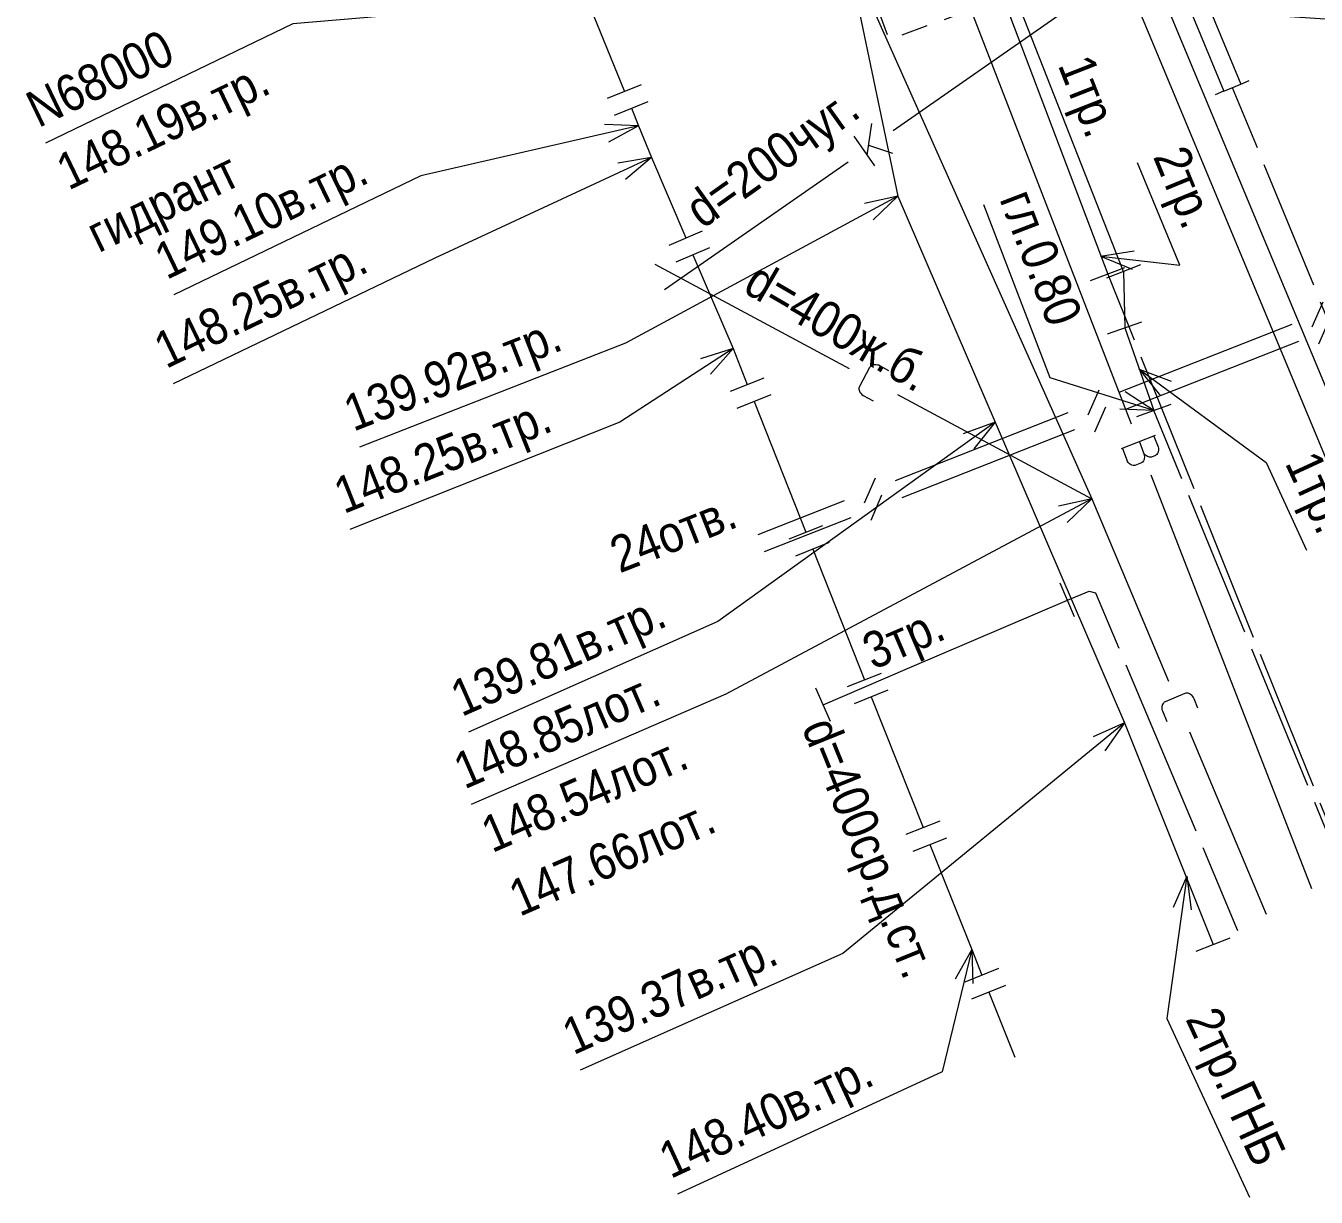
# Model space of a CAD drawing. Header units: metres. Extents: x 369 to 856, y 14070 to 14447.
# Drawn here: x 369.44 to 404.77, y 14204.27 to 14236.35 of the extents above; entities that cross this region are included whole.
import ezdxf
from ezdxf.enums import TextEntityAlignment as Align

# ---------------------------------------------------------------- set-up
doc = ezdxf.new("R2010")
doc.units = ezdxf.units.M
doc.header["$MEASUREMENT"] = 0
for name, color, linetype, lineweight in [('Водопровод', 7, 'Continuous', 25), ('Водосток', 7, 'Continuous', 25), ('Газопровод', 7, 'Continuous', 25), ('Кабели', 7, 'Continuous', 25), ('Кабель связи', 7, 'Continuous', 25), ('Кабель электрический', 7, 'Continuous', 25), ('Канализация самотёчная', 7, 'Continuous', 25)]:
    doc.layers.add(name, color=color, linetype=linetype, lineweight=lineweight)
doc.styles.add('Style-RUSSIAN_1251', font='RUSSIAN_1251.shx')
doc.styles.add('Style-RUSSIAN_1251 I 0.00000', font='RUSSIAN_1251.shx')

# ---------------------------------------------------------------- blocks, each defined once
blk = doc.blocks.new('msdElementTypeLineString_306')
at = {"layer": 'Кабель электрический', "color": 252, "linetype": 'Continuous', "lineweight": 9}
for p, q in [((1.029, 3.593), (1.971, 3.927)), ((1.829, 1.333), (2.771, 1.667))]:
    blk.add_line(p, q, dxfattribs=at)
blk = doc.blocks.new('msdElementTypeMultiLine_16')
at = {"layer": 'Кабель электрический', "color": 252, "linetype": 'Continuous', "lineweight": 9, "flags": 128}
blk.add_lwpolyline([(1.5, 3.76), (2.3, 1.5)], dxfattribs=at)
at = {"layer": 'Кабель электрический', "color": 252, "linetype": 'Continuous', "lineweight": 9}
blk.add_blockref('msdElementTypeLineString_306', (0, 0), dxfattribs=at)
blk = doc.blocks.new('msdElementTypeLineString_307')
at = {"layer": 'Кабель электрический', "color": 252, "linetype": 'Continuous', "lineweight": 9}
for p, q in [((1.965, 12.073), (1.035, 11.707)), ((6.045, 1.683), (5.115, 1.317))]:
    blk.add_line(p, q, dxfattribs=at)
blk = doc.blocks.new('msdElementTypeMultiLine_17')
at = {"layer": 'Кабель электрический', "color": 252, "linetype": 'Continuous', "lineweight": 9, "flags": 128}
blk.add_lwpolyline([(5.58, 1.5), (1.5, 11.89)], dxfattribs=at)
at = {"layer": 'Кабель электрический', "color": 252, "linetype": 'Continuous', "lineweight": 9}
blk.add_blockref('msdElementTypeLineString_307', (0, 0), dxfattribs=at)
blk = doc.blocks.new('msdElementTypeLineString_308')
at = {"layer": 'Кабель электрический', "color": 252, "linetype": 'Continuous', "lineweight": 9}
for p, q in [((1.032, 11.612), (1.968, 11.966)), ((4.922, 1.323), (5.858, 1.677))]:
    blk.add_line(p, q, dxfattribs=at)
blk = doc.blocks.new('msdElementTypeMultiLine_18')
at = {"layer": 'Кабель электрический', "color": 252, "linetype": 'Continuous', "lineweight": 9, "flags": 128}
blk.add_lwpolyline([(1.5, 11.789), (5.39, 1.5)], dxfattribs=at)
at = {"layer": 'Кабель электрический', "color": 252, "linetype": 'Continuous', "lineweight": 9}
blk.add_blockref('msdElementTypeLineString_308', (0, 0), dxfattribs=at)
blk = doc.blocks.new('msdElementTypeLine_99')
at = {"layer": 'Кабель электрический', "color": 252, "linetype": 'Continuous', "lineweight": 9}
for p, q in [((0.587, 0.317), (0.818, 0.413)), ((-0.106, 0.03), (0.125, 0.126)), ((0.125, 0.125), (0.587, 0.317))]:
    blk.add_line(p, q, dxfattribs=at)
blk = doc.blocks.new('msdElementTypeLine_100')
at = {"layer": 'Кабель электрический', "color": 252, "linetype": 'Continuous', "lineweight": 9}
for p, q in [((0.587, 0.317), (0.818, 0.413)), ((-0.106, 0.03), (0.125, 0.126)), ((0.125, 0.125), (0.587, 0.317))]:
    blk.add_line(p, q, dxfattribs=at)
blk = doc.blocks.new('msdElementTypeMultiLine_19')
at = {"layer": 'Кабель электрический', "color": 252, "linetype": 'Continuous', "lineweight": 9, "flags": 128}
for points in [[(0.587, 13.896), (6.214, 0.317)], [(0.125, 13.704), (5.752, 0.125)]]:
    blk.add_lwpolyline(points, dxfattribs=at)
at = {"layer": 'Кабель электрический', "color": 252, "linetype": 'Continuous', "lineweight": 9}
for name, p in [('msdElementTypeLine_100', (0, 13.579)), ('msdElementTypeLine_99', (5.627, 0))]:
    blk.add_blockref(name, p, dxfattribs=at)
blk = doc.blocks.new('msdElementTypeLineString_309')
at = {"layer": 'Кабель электрический', "color": 252, "linetype": 'Continuous', "lineweight": 9}
blk.add_line((0, 1.54), (0.03, 0), dxfattribs=at)
blk = doc.blocks.new('msdElementTypeMultiLine_20')
at = {"layer": 'Кабель электрический', "color": 252, "linetype": 'Continuous', "lineweight": 9}
blk.add_blockref('msdElementTypeLineString_309', (0, 0), dxfattribs=at)
blk = doc.blocks.new('msdElementTypeShape_43')
at = {"layer": 'Водопровод', "color": 252, "linetype": 'Continuous', "lineweight": 9}
for p, q in [((3.079, 4.087), (3.757, 4.372)), ((1.94, 3.61), (2.618, 3.894)), ((4.069, 4.214), (4.335, 3.529)), ((0.801, 3.132), (1.479, 3.416)), ((0.001, 2.797), (0.34, 2.939)), ((0.128, 2.452), (0.001, 2.797)), ((0.556, 1.293), (0.301, 1.983)), ((4.379, 1.226), (3.689, 0.973)), ((0.984, 0.135), (0.729, 0.824)), ((3.219, 0.801), (2.529, 0.548)), ((2.059, 0.376), (1.369, 0.124))]:
    blk.add_line(p, q, dxfattribs=at)
at = {"layer": 'Водопровод', "color": 252, "linetype": 'Continuous', "lineweight": 9, "flags": 128}
for points in [[(4.516, 3.062), (4.69, 2.615), (4.782, 2.377)], [(4.963, 1.911), (5.123, 1.498), (4.849, 1.398)]]:
    blk.add_lwpolyline(points, dxfattribs=at)
blk = doc.blocks.new('msdElementTypeLineString_836')
at = {"layer": 'Кабель электрический', "color": 252, "linetype": 'Continuous', "lineweight": 9}
for p, q in [((0, 18.783), (0.676, 17.136)), ((0.866, 16.673), (2.218, 13.38)), ((2.408, 12.917), (3.759, 9.623)), ((3.949, 9.161), (5.301, 5.867)), ((5.491, 5.404), (6.843, 2.11)), ((7.033, 1.648), (7.709, 0.001))]:
    blk.add_line(p, q, dxfattribs=at)
blk = doc.blocks.new('msdElementTypeMultiLine_440')
at = {"layer": 'Кабель электрический', "color": 252, "linetype": 'Continuous', "lineweight": 9}
blk.add_blockref('msdElementTypeLineString_836', (0, 0), dxfattribs=at)
blk = doc.blocks.new('msdElementTypeLineString_837')
at = {"layer": 'Кабель электрический', "color": 252, "linetype": 'Continuous', "lineweight": 9}
for p, q in [((0.767, 10.738), (0, 12.608)), ((2.49, 6.536), (0.956, 10.275)), ((4.213, 2.333), (2.68, 6.073)), ((5.17, 0.001), (4.403, 1.871))]:
    blk.add_line(p, q, dxfattribs=at)
blk = doc.blocks.new('msdElementTypeMultiLine_441')
at = {"layer": 'Кабель электрический', "color": 252, "linetype": 'Continuous', "lineweight": 9}
blk.add_blockref('msdElementTypeLineString_837', (0, 0), dxfattribs=at)
blk = doc.blocks.new('msdElementTypeLine_143')
at = {"layer": 'Кабели', "color": 252, "linetype": 'Continuous', "lineweight": 9}
for p, q in [((0.818, 0.414), (0.126, 0.126)), ((1.049, 0.51), (0.818, 0.414)), ((0.126, 0.125), (-0.105, 0.029))]:
    blk.add_line(p, q, dxfattribs=at)
blk = doc.blocks.new('msdElementTypeLine_144')
at = {"layer": 'Кабели', "color": 252, "linetype": 'Continuous', "lineweight": 9}
for p, q in [((0.782, 0.499), (0.126, 0.126)), ((1, 0.623), (0.782, 0.499)), ((0.126, 0.125), (-0.092, 0.002))]:
    blk.add_line(p, q, dxfattribs=at)
blk = doc.blocks.new('msdElementTypeMultiLine_442')
at = {"layer": 'Кабели', "color": 252, "linetype": 'Continuous', "lineweight": 9, "flags": 128}
for points in [[(12.304, 0.499), (0.818, 28.062)], [(11.648, 0.126), (0.126, 27.774)]]:
    blk.add_lwpolyline(points, dxfattribs=at)
at = {"layer": 'Кабели', "color": 252, "linetype": 'Continuous', "lineweight": 9}
for name, p in [('msdElementTypeLine_143', (0, 27.648)), ('msdElementTypeLine_144', (11.522, 0))]:
    blk.add_blockref(name, p, dxfattribs=at)
blk = doc.blocks.new('msdElementTypeLineString_844')
at = {"layer": 'Кабель электрический', "color": 252, "linetype": 'Continuous', "lineweight": 9}
for p, q in [((0, 16.28), (0.723, 14.476)), ((0.909, 14.012), (2.354, 10.405)), ((2.54, 9.941), (3.986, 6.333)), ((5.811, 1.801), (6.544, 0.001))]:
    blk.add_line(p, q, dxfattribs=at)
at = {"layer": 'Кабель электрический', "color": 252, "linetype": 'Continuous', "lineweight": 9, "flags": 128}
blk.add_lwpolyline([(4.172, 5.869), (5.219, 3.257), (5.623, 2.264)], dxfattribs=at)
blk = doc.blocks.new('msdElementTypeMultiLine_450')
at = {"layer": 'Кабель электрический', "color": 252, "linetype": 'Continuous', "lineweight": 9}
blk.add_blockref('msdElementTypeLineString_844', (0, 0), dxfattribs=at)
blk = doc.blocks.new('msdElementTypeLineString_927')
at = {"layer": 'Кабель связи', "color": 252, "linetype": 'Continuous', "lineweight": 9}
for p, q in [((16.281, 6.569), (18.647, 7.5)), ((15.434, 5.951), (15.733, 6.638)), ((10.154, 4.158), (14.886, 6.02)), ((9.307, 3.539), (9.606, 4.227)), ((4.027, 1.746), (8.758, 3.608)), ((3.18, 1.128), (3.479, 1.815)), ((0.266, 0.266), (2.631, 1.197))]:
    blk.add_line(p, q, dxfattribs=at)
blk = doc.blocks.new('msdElementTypeLineString_928')
at = {"layer": 'Кабель связи', "color": 252, "linetype": 'Continuous', "lineweight": 9}
for p, q in [((16.286, 6.571), (18.653, 7.503)), ((15.438, 5.953), (15.738, 6.64)), ((10.157, 4.159), (14.89, 6.022)), ((9.309, 3.54), (9.608, 4.228)), ((4.028, 1.746), (8.761, 3.609)), ((3.18, 1.128), (3.479, 1.815)), ((0.265, 0.265), (2.632, 1.197))]:
    blk.add_line(p, q, dxfattribs=at)
blk = doc.blocks.new('msdElementTypeMultiLine_517')
at = {"layer": 'Кабель связи', "color": 252, "linetype": 'Continuous', "lineweight": 9}
for name, p in [('msdElementTypeLineString_927', (0, 0.467)), ('msdElementTypeLineString_928', (0.179, 0))]:
    blk.add_blockref(name, p, dxfattribs=at)
blk = doc.blocks.new('msdElementTypeLineString_942')
at = {"layer": 'Водопровод', "color": 252, "linetype": 'Continuous', "lineweight": 9}
for p, q in [((0.001, 24.063), (4.393, 12.731)), ((4.935, 11.332), (9.328, 0))]:
    blk.add_line(p, q, dxfattribs=at)
blk = doc.blocks.new('msdElementTypeLineString_943')
at = {"layer": 'Водопровод', "color": 252, "linetype": 'Continuous', "lineweight": 9}
for p, q in [((5.553, 12.906), (4.623, 12.545)), ((5.12, 12.738), (5.236, 12.438)), ((4.653, 12.557), (4.784, 12.219))]:
    blk.add_line(p, q, dxfattribs=at)
at = {"layer": 'Водопровод', "color": 252, "linetype": 'Continuous', "lineweight": 9, "flags": 128}
blk.add_lwpolyline([(5.519, 12.892), (5.634, 12.595), (5.64, 12.565), (5.64, 12.512), (5.631, 12.458), (5.624, 12.435), (5.613, 12.413), (5.595, 12.39), (5.572, 12.367), (5.56, 12.358), (5.452, 12.316), (5.429, 12.313), (5.396, 12.315), (5.372, 12.321), (5.346, 12.33), (5.317, 12.348), (5.287, 12.375), (5.263, 12.399), (5.236, 12.438), (5.247, 12.401), (5.255, 12.368), (5.259, 12.318), (5.254, 12.284), (5.247, 12.251), (5.228, 12.212), (5.202, 12.18), (5.176, 12.159), (4.998, 12.091), (4.98, 12.087), (4.951, 12.088), (4.916, 12.097), (4.878, 12.116), (4.851, 12.135), (4.815, 12.172), (4.796, 12.194), (4.784, 12.219)], dxfattribs=at)
blk = doc.blocks.new('msdElementTypeMultiLine_526')
at = {"layer": 'Водопровод', "color": 252, "linetype": 'Continuous', "lineweight": 9}
for name, p in [('msdElementTypeLineString_942', (0.5, 0.5)), ('msdElementTypeLineString_943', (0, 0))]:
    blk.add_blockref(name, p, dxfattribs=at)
blk = doc.blocks.new('msdElementTypeLineString_960')
at = {"layer": 'Газопровод', "color": 252, "linetype": 'Continuous', "lineweight": 9}
for p, q in [((4.693, 30.522), (6.144, 26.954)), ((5.681, 26.766), (6.607, 27.143)), ((5.869, 26.303), (6.796, 26.68)), ((7.363, 22.743), (8.282, 23.136)), ((7.559, 22.284), (8.479, 22.677)), ((9.042, 18.744), (9.972, 19.113)), ((9.227, 18.279), (10.156, 18.648)), ((9.691, 18.464), (11.112, 14.884)), ((10.648, 14.7), (11.577, 15.069)), ((10.832, 14.235), (11.761, 14.604)), ((11.297, 14.419), (12.718, 10.84)), ((12.253, 10.655), (13.182, 11.024)), ((12.437, 10.191), (13.367, 10.56)), ((12.902, 10.375), (14.323, 6.796)), ((13.858, 6.611), (14.788, 6.98)), ((14.043, 6.146), (14.972, 6.515)), ((15.467, 2.566), (16.395, 2.938)), ((15.653, 2.102), (16.581, 2.474)), ((16.117, 2.288), (16.833, 0.501))]:
    blk.add_line(p, q, dxfattribs=at)
at = {"layer": 'Газопровод', "color": 252, "linetype": 'Continuous', "lineweight": 9, "flags": 128}
for points in [[(6.332, 26.491), (6.53, 26.006), (6.88, 25.144), (7.822, 22.94)], [(8.019, 22.48), (9.116, 19.913), (9.507, 18.928)], [(14.507, 6.331), (15.65, 3.454), (15.931, 2.752)]]:
    blk.add_lwpolyline(points, dxfattribs=at)
blk = doc.blocks.new('msdElementTypeMultiLine_539')
at = {"layer": 'Газопровод', "color": 252, "linetype": 'Continuous', "lineweight": 9}
blk.add_blockref('msdElementTypeLineString_960', (0, 0), dxfattribs=at)
blk = doc.blocks.new('msdElementTypeLineString_966')
at = {"layer": 'Водосток', "color": 252, "linetype": 'Continuous', "lineweight": 9}
for p, q in [((0.001, 28.231), (5.998, 14.8)), ((6.609, 13.431), (12.606, 0))]:
    blk.add_line(p, q, dxfattribs=at)
blk = doc.blocks.new('msdElementTypeMultiLine_545')
at = {"layer": 'Водосток', "color": 252, "linetype": 'Continuous', "lineweight": 9, "flags": 128}
blk.add_lwpolyline([(7.289, 14.552), (7.176, 14.806), (7.158, 14.84), (7.139, 14.865), (7.112, 14.898), (7.08, 14.924), (7.05, 14.94), (7.013, 14.951), (6.975, 14.957), (6.947, 14.952), (6.92, 14.945), (6.386, 14.707), (6.365, 14.692), (6.349, 14.677), (6.331, 14.655), (6.321, 14.632), (6.31, 14.602), (6.301, 14.571), (6.302, 14.536), (6.306, 14.487), (6.316, 14.452), (6.443, 14.169)], dxfattribs=at)
at = {"layer": 'Водосток', "color": 252, "linetype": 'Continuous', "lineweight": 9}
blk.add_blockref('msdElementTypeLineString_966', (0.467, 0.467), dxfattribs=at)
blk = doc.blocks.new('msdElementTypeLineString_967')
at = {"layer": 'Водосток', "color": 252, "linetype": 'Continuous', "lineweight": 9}
for p, q in [((0.001, 11.379), (2.099, 6.381)), ((2.68, 4.998), (4.778, 0))]:
    blk.add_line(p, q, dxfattribs=at)
blk = doc.blocks.new('msdElementTypeMultiLine_546')
at = {"layer": 'Водосток', "color": 252, "linetype": 'Continuous', "lineweight": 9, "flags": 128}
blk.add_lwpolyline([(3.374, 6.114), (3.267, 6.37), (3.25, 6.406), (3.232, 6.43), (3.205, 6.464), (3.174, 6.491), (3.144, 6.508), (3.107, 6.52), (3.069, 6.526), (3.041, 6.522), (3.014, 6.516), (2.475, 6.289), (2.453, 6.275), (2.437, 6.261), (2.419, 6.239), (2.408, 6.217), (2.396, 6.187), (2.387, 6.155), (2.387, 6.12), (2.39, 6.072), (2.4, 6.036), (2.519, 5.751)], dxfattribs=at)
at = {"layer": 'Водосток', "color": 252, "linetype": 'Continuous', "lineweight": 9}
blk.add_blockref('msdElementTypeLineString_967', (0.467, 0.467), dxfattribs=at)
blk = doc.blocks.new('msdElementTypeLineString_968')
at = {"layer": 'Водосток', "color": 252, "linetype": 'Continuous', "lineweight": 9}
for p, q in [((0, 6.428), (5.322, 3.569)), ((6.644, 2.859), (11.966, 0))]:
    blk.add_line(p, q, dxfattribs=at)
blk = doc.blocks.new('msdElementTypeMultiLine_547')
at = {"layer": 'Водосток', "color": 252, "linetype": 'Continuous', "lineweight": 9, "flags": 128}
blk.add_lwpolyline([(6.879, 3.974), (6.635, 4.105), (6.599, 4.122), (6.57, 4.13), (6.528, 4.139), (6.487, 4.14), (6.453, 4.135), (6.416, 4.121), (6.383, 4.102), (6.364, 4.081), (6.347, 4.059), (6.07, 3.544), (6.062, 3.52), (6.058, 3.498), (6.059, 3.469), (6.064, 3.446), (6.073, 3.415), (6.086, 3.385), (6.108, 3.357), (6.141, 3.321), (6.171, 3.3), (6.444, 3.153)], dxfattribs=at)
at = {"layer": 'Водосток', "color": 252, "linetype": 'Continuous', "lineweight": 9}
blk.add_blockref('msdElementTypeLineString_968', (0.467, 0.467), dxfattribs=at)
blk = doc.blocks.new('msdElementTypeLineString_969')
at = {"layer": 'Кабель электрический', "color": 252, "linetype": 'Continuous', "lineweight": 9}
for p, q in [((1.135, 21.914), (1.866, 22.595)), ((21.462, 1.131), (22.136, 1.87))]:
    blk.add_line(p, q, dxfattribs=at)
blk = doc.blocks.new('msdElementTypeMultiLine_548')
at = {"layer": 'Кабель электрический', "color": 252, "linetype": 'Continuous', "lineweight": 9, "flags": 128}
blk.add_lwpolyline([(1.501, 22.254), (1.819, 21.912), (6.454, 16.984), (10.632, 12.734), (13.979, 9.389), (16.852, 6.263), (18.991, 4.063), (21.799, 1.5)], dxfattribs=at)
at = {"layer": 'Кабель электрический', "color": 252, "linetype": 'Continuous', "lineweight": 9}
blk.add_blockref('msdElementTypeLineString_969', (0, 0), dxfattribs=at)
blk = doc.blocks.new('msdElementTypeLineString_970')
at = {"layer": 'Кабель электрический', "color": 252, "linetype": 'Continuous', "lineweight": 9}
for p, q in [((8.383, 3.913), (7.989, 4.831)), ((1.697, 1.042), (1.303, 1.96))]:
    blk.add_line(p, q, dxfattribs=at)
blk = doc.blocks.new('msdElementTypeMultiLine_549')
at = {"layer": 'Кабель электрический', "color": 252, "linetype": 'Continuous', "lineweight": 9, "flags": 128}
blk.add_lwpolyline([(1.5, 1.501), (3.81, 2.493), (8.186, 4.372)], dxfattribs=at)
at = {"layer": 'Кабель электрический', "color": 252, "linetype": 'Continuous', "lineweight": 9}
blk.add_blockref('msdElementTypeLineString_970', (0, 0), dxfattribs=at)
blk = doc.blocks.new('msdElementTypeLineString_971')
at = {"layer": 'Кабель электрический', "color": 252, "linetype": 'Continuous', "lineweight": 9}
for p, q in [((1.601, 7.277), (3.512, 2.734)), ((3.706, 2.273), (4.661, 0.001))]:
    blk.add_line(p, q, dxfattribs=at)
at = {"layer": 'Кабель электрический', "color": 252, "linetype": 'Continuous', "lineweight": 9, "flags": 128}
blk.add_lwpolyline([(0, 9.052), (0.599, 9.293), (0.77, 9.253), (1.407, 7.738)], dxfattribs=at)
blk = doc.blocks.new('msdElementTypeMultiLine_550')
at = {"layer": 'Кабель электрический', "color": 252, "linetype": 'Continuous', "lineweight": 9}
blk.add_blockref('msdElementTypeLineString_971', (0, 0), dxfattribs=at)
blk = doc.blocks.new('msdElementTypeLineString_982')
at = {"layer": 'Кабель электрический', "color": 252, "linetype": 'Continuous', "lineweight": 9}
blk.add_line((14.496, 1.315), (15.424, 1.687), dxfattribs=at)
blk = doc.blocks.new('msdElementTypeMultiLine_561')
at = {"layer": 'Кабель электрический', "color": 252, "linetype": 'Continuous', "lineweight": 9, "flags": 128}
blk.add_lwpolyline([(1.5, 43.292), (1.667, 42.787), (2.917, 37.787), (4.237, 31.997), (6.327, 21.997), (8.987, 15.807), (12.527, 7.567), (14.96, 1.501)], dxfattribs=at)
at = {"layer": 'Кабель электрический', "color": 252, "linetype": 'Continuous', "lineweight": 9}
blk.add_blockref('msdElementTypeLineString_982', (0, 0), dxfattribs=at)
blk = doc.blocks.new('msdElementTypeLineString_999')
at = {"layer": 'Канализация самотёчная', "color": 252, "linetype": 'Continuous', "lineweight": 9}
for p, q in [((6.261, 4.359), (11.291, 7.861)), ((0.001, 0), (5.03, 3.502))]:
    blk.add_line(p, q, dxfattribs=at)
blk = doc.blocks.new('msdElementTypeLineString_1000')
at = {"layer": 'Канализация самотёчная', "color": 252, "linetype": 'Continuous', "lineweight": 9}
for p, q in [((6.058, 4.184), (6.186, 5.05)), ((5.693, 4.707), (6.259, 3.894)), ((6.098, 4.459), (6.752, 4.237))]:
    blk.add_line(p, q, dxfattribs=at)
blk = doc.blocks.new('msdElementTypeMultiLine_570')
at = {"layer": 'Канализация самотёчная', "color": 252, "linetype": 'Continuous', "lineweight": 9}
for name, p in [('msdElementTypeLineString_999', (0.506, 0.506)), ('msdElementTypeLineString_1000', (0, 0))]:
    blk.add_blockref(name, p, dxfattribs=at)
blk = doc.blocks.new('DIMTXT')
at = {"layer": 'Газопровод', "color": 252, "linetype": 'Continuous', "lineweight": 9}
for q in [(-0.891, -0.281), (-0.618, -0.7)]:
    blk.add_line((0, 0), q, dxfattribs=at)
at = {"layer": 'Газопровод', "color": 252, "linetype": 'Continuous', "lineweight": 9, "flags": 128}
blk.add_lwpolyline([(0, 0), (-3.103, -2.019), (-10.491, -4.956)], dxfattribs=at)
at = {"layer": 'Газопровод', "color": 252, "linetype": 'Continuous', "lineweight": 9, "style": 'Style-RUSSIAN_1251', "width": 0.9}
blk.add_text('148.25в.тр.', height=1, rotation=21.6773, dxfattribs=at).set_placement((-11.027, -3.608), align=Align.TOP_LEFT)
blk = doc.blocks.new('DIMTXT_41')
at = {"layer": 'Кабель электрический', "color": 252, "linetype": 'Continuous', "lineweight": 9}
for q in [(0.577, -0.735), (0.873, -0.332)]:
    blk.add_line((0, 0), q, dxfattribs=at)
at = {"layer": 'Кабель электрический', "color": 252, "linetype": 'Continuous', "lineweight": 9, "flags": 128}
blk.add_lwpolyline([(0, 0), (3.474, -2.555), (4.581, -4.956)], dxfattribs=at)
at = {"layer": 'Кабель электрический', "color": 252, "linetype": 'Continuous', "lineweight": 9, "style": 'Style-RUSSIAN_1251', "width": 0.9}
blk.add_text('1тр.', height=1, rotation=294.756, dxfattribs=at).set_placement((4.884, -2.152), align=Align.TOP_LEFT)
blk = doc.blocks.new('DIMTXT_233')
at = {"layer": 'Кабель электрический', "color": 252, "linetype": 'Continuous', "lineweight": 9}
for q in [(-0.911, -0.207), (-0.673, -0.647)]:
    blk.add_line((0, 0), q, dxfattribs=at)
at = {"layer": 'Кабель электрический', "color": 252, "linetype": 'Continuous', "lineweight": 9, "flags": 128}
blk.add_lwpolyline([(0, 0), (-7.458, -4.025), (-14.743, -6.875)], dxfattribs=at)
at = {"layer": 'Кабель электрический', "color": 252, "linetype": 'Continuous', "lineweight": 9, "style": 'Style-RUSSIAN_1251', "width": 0.9}
blk.add_text('139.92в.тр.', height=1, rotation=21.368, dxfattribs=at).set_placement((-15.271, -5.525), align=Align.TOP_LEFT)
blk = doc.blocks.new('DIMTXT_234')
at = {"layer": 'Кабель электрический', "color": 252, "linetype": 'Continuous', "lineweight": 9}
for q in [(-0.876, -0.323), (-0.584, -0.729)]:
    blk.add_line((0, 0), q, dxfattribs=at)
at = {"layer": 'Кабель электрический', "color": 252, "linetype": 'Continuous', "lineweight": 9, "flags": 128}
blk.add_lwpolyline([(0, 0), (-7.585, -5.464), (-14.42, -8.491)], dxfattribs=at)
at = {"layer": 'Кабель электрический', "color": 252, "linetype": 'Continuous', "lineweight": 9, "style": 'Style-RUSSIAN_1251', "width": 0.9}
blk.add_text('139.81в.тр.', height=1, rotation=23.8822, dxfattribs=at).set_placement((-15.007, -7.165), align=Align.TOP_LEFT)
blk = doc.blocks.new('DIMTXT_235')
at = {"layer": 'Кабель электрический', "color": 252, "linetype": 'Continuous', "lineweight": 9}
for q in [(-0.855, -0.376), (-0.538, -0.763)]:
    blk.add_line((0, 0), q, dxfattribs=at)
at = {"layer": 'Кабель электрический', "color": 252, "linetype": 'Continuous', "lineweight": 9, "flags": 128}
blk.add_lwpolyline([(0, 0), (-7.71, -6.309), (-14.901, -9.513)], dxfattribs=at)
at = {"layer": 'Кабель электрический', "color": 252, "linetype": 'Continuous', "lineweight": 9, "style": 'Style-RUSSIAN_1251', "width": 0.9}
blk.add_text('139.37в.тр.', height=1, rotation=24.02, dxfattribs=at).set_placement((-15.491, -8.189), align=Align.TOP_LEFT)
blk = doc.blocks.new('DIMTXT_302')
at = {"layer": 'Кабель электрический', "color": 252, "linetype": 'Continuous', "lineweight": 9}
for q in [(-0.784, 0.508), (-0.934, 0.031)]:
    blk.add_line((0, 0), q, dxfattribs=at)
at = {"layer": 'Кабель электрический', "color": 252, "linetype": 'Continuous', "lineweight": 9, "flags": 128}
blk.add_lwpolyline([(0, 0), (-2.842, 0.893), (-4.658, 5.631)], dxfattribs=at)
at = {"layer": 'Кабель электрический', "color": 252, "linetype": 'Continuous', "lineweight": 9, "style": 'Style-RUSSIAN_1251', "width": 0.9}
blk.add_text('гл.0.80', height=1, rotation=290.976, dxfattribs=at).set_placement((-3.304, 6.15), align=Align.TOP_LEFT)
blk = doc.blocks.new('DIMTXT_354')
at = {"layer": 'Водопровод', "color": 252, "linetype": 'Continuous', "lineweight": 9}
for q in [(-0.918, 0.173), (-0.875, -0.326)]:
    blk.add_line((0, 0), q, dxfattribs=at)
at = {"layer": 'Водопровод', "color": 252, "linetype": 'Continuous', "lineweight": 9, "flags": 128}
blk.add_lwpolyline([(0, 0), (-17.579, -1.501), (-24.353, -4.762)], dxfattribs=at)
at = {"layer": 'Водопровод', "color": 252, "linetype": 'Continuous', "lineweight": 9, "style": 'Style-RUSSIAN_1251', "width": 0.9}
for s, p in [('N68000', (-24.981, -3.455)), ('148.19в.тр.', (-24.157, -5.167)), ('гидрант', (-23.333, -6.879))]:
    blk.add_text(s, height=1, rotation=25.7008, dxfattribs=at).set_placement(p, align=Align.TOP_LEFT)
blk = doc.blocks.new('DIMTXT_355')
at = {"layer": 'Канализация самотёчная', "color": 252, "linetype": 'Continuous', "lineweight": 9}
for q in [(0.914, 0.19), (0.882, -0.309)]:
    blk.add_line((0, 0), q, dxfattribs=at)
at = {"layer": 'Канализация самотёчная', "color": 252, "linetype": 'Continuous', "lineweight": 9, "flags": 128}
blk.add_lwpolyline([(0, 0), (18.185, -1.199), (24.654, 2.786)], dxfattribs=at)
at = {"layer": 'Канализация самотёчная', "color": 252, "linetype": 'Continuous', "lineweight": 9, "style": 'Style-RUSSIAN_1251', "width": 0.9}
for s, p in [('148.40лот.', (17.616, 0.154)), ('148.18лот.', (18.613, -1.464))]:
    blk.add_text(s, height=1, rotation=31.63, dxfattribs=at).set_placement(p, align=Align.TOP_LEFT)
blk = doc.blocks.new('DIMTXT_423')
at = {"layer": 'Водосток', "color": 252, "linetype": 'Continuous', "lineweight": 9}
for q in [(-0.912, -0.204), (-0.676, -0.645)]:
    blk.add_line((0, 0), q, dxfattribs=at)
at = {"layer": 'Водосток', "color": 252, "linetype": 'Continuous', "lineweight": 9, "flags": 128}
blk.add_lwpolyline([(0, 0), (-10.017, -5.353), (-16.994, -8.376)], dxfattribs=at)
at = {"layer": 'Водосток', "color": 252, "linetype": 'Continuous', "lineweight": 9, "style": 'Style-RUSSIAN_1251', "width": 0.9}
for s, p in [('148.85лот.', (-17.571, -7.046)), ('148.54лот.', (-16.815, -8.789)), ('147.66лот.', (-16.06, -10.532))]:
    blk.add_text(s, height=1, rotation=23.423, dxfattribs=at).set_placement(p, align=Align.TOP_LEFT)
blk = doc.blocks.new('DIMTXT_440')
at = {"layer": 'Газопровод', "color": 252, "linetype": 'Continuous', "lineweight": 9}
for q in [(-0.454, -0.816), (0.032, -0.934)]:
    blk.add_line((0, 0), q, dxfattribs=at)
at = {"layer": 'Газопровод', "color": 252, "linetype": 'Continuous', "lineweight": 9, "flags": 128}
blk.add_lwpolyline([(0, 0), (-0.808, -3.35), (-8.057, -6.699)], dxfattribs=at)
at = {"layer": 'Газопровод', "color": 252, "linetype": 'Continuous', "lineweight": 9, "style": 'Style-RUSSIAN_1251', "width": 0.9}
blk.add_text('148.40в.тр.', height=1, rotation=24.7943, dxfattribs=at).set_placement((-8.665, -5.382), align=Align.TOP_LEFT)
blk = doc.blocks.new('DIMTXT_443')
at = {"layer": 'Газопровод', "color": 252, "linetype": 'Continuous', "lineweight": 9}
for q in [(-0.933, 0.042), (-0.821, -0.445)]:
    blk.add_line((0, 0), q, dxfattribs=at)
at = {"layer": 'Газопровод', "color": 252, "linetype": 'Continuous', "lineweight": 9, "flags": 128}
blk.add_lwpolyline([(0, 0), (-5.959, -1.37), (-12.727, -4.627)], dxfattribs=at)
at = {"layer": 'Газопровод', "color": 252, "linetype": 'Continuous', "lineweight": 9, "style": 'Style-RUSSIAN_1251', "width": 0.9}
blk.add_text('149.10в.тр.', height=1, rotation=25.7008, dxfattribs=at).set_placement((-13.355, -3.32), align=Align.TOP_LEFT)
blk = doc.blocks.new('DIMTXT_444')
at = {"layer": 'Газопровод', "color": 252, "linetype": 'Continuous', "lineweight": 9}
for q in [(-0.922, -0.153), (-0.711, -0.606)]:
    blk.add_line((0, 0), q, dxfattribs=at)
at = {"layer": 'Газопровод', "color": 252, "linetype": 'Continuous', "lineweight": 9, "flags": 128}
blk.add_lwpolyline([(0, 0), (-5.926, -2.755), (-13.09, -6.203)], dxfattribs=at)
at = {"layer": 'Газопровод', "color": 252, "linetype": 'Continuous', "lineweight": 9, "style": 'Style-RUSSIAN_1251', "width": 0.9}
blk.add_text('148.25в.тр.', height=1, rotation=25.7008, dxfattribs=at).set_placement((-13.719, -4.896), align=Align.TOP_LEFT)
blk = doc.blocks.new('DIMTXT_562')
at = {"layer": 'Кабель электрический', "color": 252, "linetype": 'Continuous', "lineweight": 9}
for q in [(0.922, 0.148), (0.866, -0.349)]:
    blk.add_line((0, 0), q, dxfattribs=at)
at = {"layer": 'Кабель электрический', "color": 252, "linetype": 'Continuous', "lineweight": 9, "flags": 128}
blk.add_lwpolyline([(0, 0), (2.169, -0.244), (1.012, 2.561)], dxfattribs=at)
at = {"layer": 'Кабель электрический', "color": 252, "linetype": 'Continuous', "lineweight": 9, "style": 'Style-RUSSIAN_1251', "width": 0.9}
blk.add_text('2тр.', height=1, rotation=292.4189, dxfattribs=at).set_placement((2.353, 3.114), align=Align.TOP_LEFT)
blk = doc.blocks.new('DIMTXT_563')
at = {"layer": 'Кабель электрический', "color": 252, "linetype": 'Continuous', "lineweight": 9}
for q in [(-0.373, -0.856), (0.122, -0.926)]:
    blk.add_line((0, 0), q, dxfattribs=at)
at = {"layer": 'Кабель электрический', "color": 252, "linetype": 'Continuous', "lineweight": 9, "flags": 128}
blk.add_lwpolyline([(0, 0), (-0.547, -3.895), (1.716, -8.793)], dxfattribs=at)
at = {"layer": 'Кабель электрический', "color": 252, "linetype": 'Continuous', "lineweight": 9, "style": 'Style-RUSSIAN_1251', "width": 0.9}
blk.add_text('2тр.ГНБ', height=1, rotation=294.8014, dxfattribs=at).set_placement((0.864, -3.491), align=Align.TOP_LEFT)

msp = doc.modelspace()

# ---------------------------------------------------------------- block references
at = {"layer": 'Водопровод', "color": 252, "linetype": 'Continuous', "lineweight": 9}
for name, p in [('msdElementTypeShape_43', (392.055, 14235.971)), ('DIMTXT_354', (394.337, 14237.904)), ('msdElementTypeMultiLine_526', (394.812, 14212.223))]:
    msp.add_blockref(name, p, dxfattribs=at)
at = {"layer": 'Водосток', "color": 252, "linetype": 'Continuous', "lineweight": 9}
for name, p in [('msdElementTypeMultiLine_545', (385.555, 14222.932)), ('msdElementTypeMultiLine_547', (386.195, 14222.932)), ('DIMTXT_423', (398.628, 14223.399)), ('msdElementTypeMultiLine_546', (398.16, 14211.553))]:
    msp.add_blockref(name, p, dxfattribs=at)
at = {"layer": 'Газопровод', "color": 252, "linetype": 'Continuous', "lineweight": 9}
for name, p in [('msdElementTypeMultiLine_539', (379.691, 14207.603)), ('DIMTXT_443', (386.221, 14233.609)), ('DIMTXT_444', (386.571, 14232.747)), ('DIMTXT', (388.807, 14227.516)), ('DIMTXT_440', (395.341, 14211.057))]:
    msp.add_blockref(name, p, dxfattribs=at)
at = {"layer": 'Кабели', "color": 252, "linetype": 'Continuous', "lineweight": 9}
msp.add_blockref('msdElementTypeMultiLine_442', (397.286, 14215.042), dxfattribs=at)
at = {"layer": 'Кабель связи', "color": 252, "linetype": 'Continuous', "lineweight": 9}
msp.add_blockref('msdElementTypeMultiLine_517', (389.226, 14221.69), dxfattribs=at)
at = {"layer": 'Кабель электрический', "color": 252, "linetype": 'Continuous', "lineweight": 9}
for name, p in [('msdElementTypeMultiLine_548', (387.995, 14231.28)), ('msdElementTypeMultiLine_561', (386.993, 14209.693)), ('msdElementTypeMultiLine_19', (396.493, 14234.441)), ('msdElementTypeMultiLine_18', (393.675, 14228.054)), ('msdElementTypeMultiLine_17', (393.92, 14228.12)), ('msdElementTypeMultiLine_440', (402.476, 14215.879)), ('DIMTXT_562', (398.868, 14230.04)), ('DIMTXT_302', (400.33, 14225.82)), ('DIMTXT_233', (393.32, 14231.69)), ('msdElementTypeMultiLine_450', (399.065, 14213.274)), ('msdElementTypeMultiLine_20', (399.5, 14228.08)), ('msdElementTypeMultiLine_16', (398.03, 14224.32)), ('DIMTXT_41', (399.93, 14226.95)), ('msdElementTypeMultiLine_441', (400.33, 14213.212)), ('DIMTXT_234', (395.98, 14225.5)), ('msdElementTypeMultiLine_549', (389.775, 14216.254)), ('msdElementTypeMultiLine_550', (397.961, 14211.574)), ('DIMTXT_235', (399.52, 14217.26)), ('DIMTXT_563', (401.227, 14213.065))]:
    msp.add_blockref(name, p, dxfattribs=at)
at = {"layer": 'Канализация самотёчная', "color": 252, "linetype": 'Continuous', "lineweight": 9}
for name, p in [('DIMTXT_355', (398.219, 14236.99)), ('msdElementTypeMultiLine_570', (386.422, 14228.623))]:
    msp.add_blockref(name, p, dxfattribs=at)

# ---------------------------------------------------------------- texts
at = {"layer": 'Водосток', "color": 252, "linetype": 'Continuous', "lineweight": 9, "style": 'Style-RUSSIAN_1251', "width": 0.899998}
msp.add_text('d=400ж.б.', height=1, rotation=329.788, dxfattribs=at).set_placement((389.042, 14229.082))
at = {"layer": 'Газопровод', "color": 252, "linetype": 'Continuous', "lineweight": 9, "style": 'Style-RUSSIAN_1251', "width": 0.899998}
msp.add_text('d=400ср.д.ст.', height=1, rotation=292.0815, dxfattribs=at).set_placement((390.679, 14217.138))
at = {"layer": 'Кабель связи', "color": 252, "linetype": 'Continuous', "lineweight": 9, "style": 'Style-RUSSIAN_1251 I 0.00000', "width": 0.9}
msp.add_text('24отв.', height=1, rotation=21.4841, dxfattribs=at).set_placement((385.704, 14221.353))
at = {"layer": 'Кабель электрический', "color": 252, "linetype": 'Continuous', "lineweight": 9, "style": 'Style-RUSSIAN_1251', "width": 0.899998}
for s, rotation, p in [('1тр.', 291.4392, (397.691, 14235.282)), ('3тр.', 23.2219, (392.644, 14218.705))]:
    msp.add_text(s, height=1, rotation=rotation, dxfattribs=at).set_placement(p)
at = {"layer": 'Канализация самотёчная', "color": 252, "linetype": 'Continuous', "lineweight": 9, "style": 'Style-RUSSIAN_1251', "width": 0.899998}
msp.add_text('d=200чуг.', height=1, rotation=35.4819, dxfattribs=at).set_placement((387.972, 14230.773))

doc.saveas('drawing.dxf')
